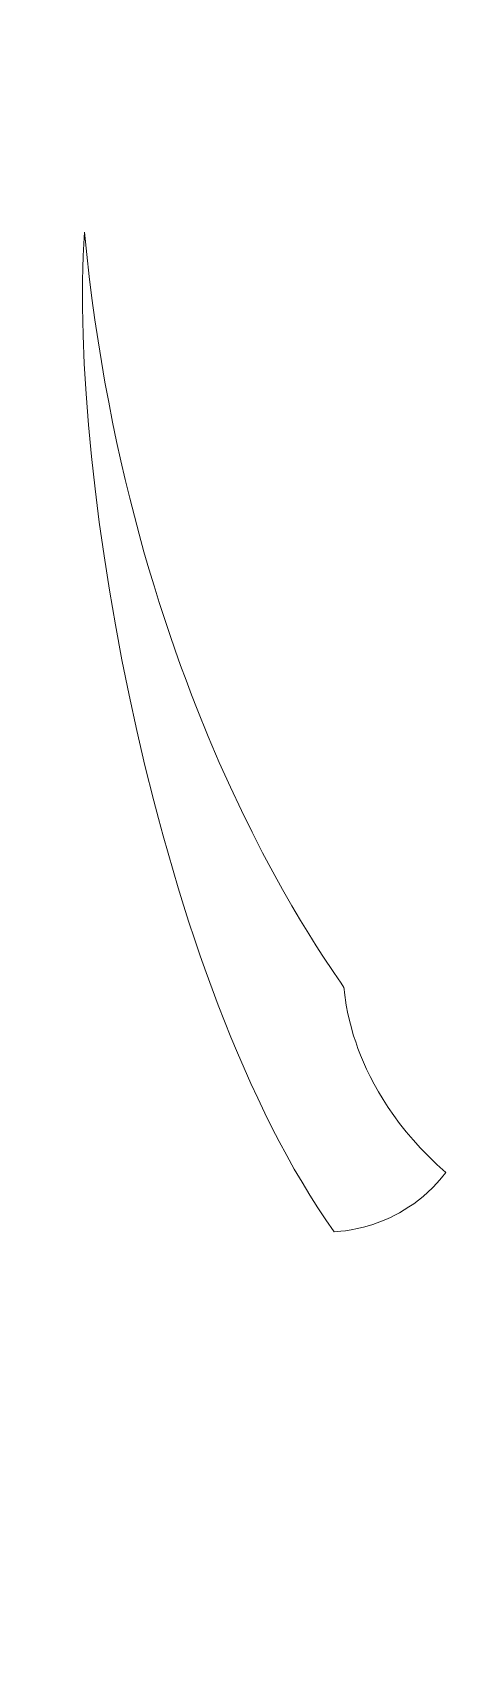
# Model space of a CAD drawing. Header units: millimetres. Extents: x -207 to 189, y -279 to 292.
# Drawn here: x -152.04 to -140.28, y 200.97 to 246.27 of the extents above; entities that cross this region are included whole.
import ezdxf

# ---------------------------------------------------------------- set-up
doc = ezdxf.new("R2010")
doc.units = ezdxf.units.MM
doc.header["$MEASUREMENT"] = 0
doc.layers.add('layer 1', color=7, linetype='Continuous')

msp = doc.modelspace()

# ---------------------------------------------------------------- linework, layer by layer
at = {"layer": 'layer 1', "lineweight": 9}
msp.add_open_spline([(-12.1732, -71.8089), (-12.1732, -71.8089), (-194.0377, -71.8089), (-194.0377, -71.8089), (-194.0377, -71.8089), (-194.0377, -71.8089), (-194.0377, -62.8057), (-194.0377, -62.8057), (-194.0377, -62.8057), (-194.0377, -62.8057), (-188.0357, -62.8057), (-188.0357, -62.8057), (-188.0357, -62.8057), (-188.0357, -62.8057), (-188.0357, -8.7866), (-188.0357, -8.7866), (-188.0357, -8.7866), (-188.0357, -8.7866), (-182.0335, -8.7866), (-182.0335, -8.7866), (-182.0335, -8.7866), (-182.0335, -8.7866), (-182.0335, 57.2368), (-182.0335, 57.2368), (-182.0335, 57.2368), (-182.0335, 57.2368), (-176.0313, 57.2368), (-176.0313, 57.2368), (-176.0313, 57.2368), (-176.0313, 57.2368), (-176.0313, 270.3124), (-176.0313, 270.3124), (-176.0313, 270.3124), (-175.5205, 274.5082), (-172.6642, 278.0508), (-168.6738, 279.445), (-168.6738, 279.445), (-125.8103, 291.5669), (-80.402, 291.5625), (-37.5372, 279.445), (-37.5372, 279.445), (-33.5462, 278.0527), (-30.6926, 274.508), (-30.1796, 270.3124), (-30.1796, 270.3124), (-30.1796, 270.3124), (-30.1796, 57.2368), (-30.1796, 57.2368), (-30.1796, 57.2368), (-30.1796, 57.2368), (-24.1774, 57.2368), (-24.1774, 57.2368), (-24.1774, 57.2368), (-24.1774, 57.2368), (-24.1774, -8.7866), (-24.1774, -8.7866), (-24.1774, -8.7866), (-24.1774, -8.7866), (-18.1754, -8.7866), (-18.1754, -8.7866), (-18.1754, -8.7866), (-18.1754, -8.7866), (-18.1754, -62.8057), (-18.1754, -62.8057), (-18.1754, -62.8057), (-18.1754, -62.8057), (-12.1732, -62.8057), (-12.1732, -62.8057), (-12.1732, -62.8057), (-12.1732, -62.8057), (-12.1732, -71.8089), (-12.1732, -71.8089)], degree=3, knots=[0, 0, 0, 0, 0.0526316, 0.0526316, 0.0526316, 0.0526316, 0.1052632, 0.1052632, 0.1052632, 0.1052632, 0.1578947, 0.1578947, 0.1578947, 0.1578947, 0.2105263, 0.2105263, 0.2105263, 0.2105263, 0.2631579, 0.2631579, 0.2631579, 0.2631579, 0.3157895, 0.3157895, 0.3157895, 0.3157895, 0.3684211, 0.3684211, 0.3684211, 0.3684211, 0.4210526, 0.4210526, 0.4210526, 0.4210526, 0.4736842, 0.4736842, 0.4736842, 0.4736842, 0.5263158, 0.5263158, 0.5263158, 0.5263158, 0.5789474, 0.5789474, 0.5789474, 0.5789474, 0.6315789, 0.6315789, 0.6315789, 0.6315789, 0.6842105, 0.6842105, 0.6842105, 0.6842105, 0.7368421, 0.7368421, 0.7368421, 0.7368421, 0.7894737, 0.7894737, 0.7894737, 0.7894737, 0.8421053, 0.8421053, 0.8421053, 0.8421053, 0.8947368, 0.8947368, 0.8947368, 0.8947368, 1, 1, 1, 1], dxfattribs=at)
at = {"layer": 'layer 1', "color": 5, "lineweight": 9}
msp.add_open_spline([(-143.5996, 212.7323), (-143.5996, 212.7323), (-143.5098, 212.7395), (-143.5098, 212.7395), (-143.5098, 212.7395), (-143.5098, 212.7395), (-143.4111, 212.748), (-143.4111, 212.748), (-143.4111, 212.748), (-143.4111, 212.748), (-143.281, 212.7627), (-143.281, 212.7627), (-143.281, 212.7627), (-143.281, 212.7627), (-143.123, 212.7868), (-143.123, 212.7868), (-143.123, 212.7868), (-143.123, 212.7868), (-142.9399, 212.8225), (-142.9399, 212.8225), (-142.9399, 212.8225), (-142.9399, 212.8225), (-142.7354, 212.8724), (-142.7354, 212.8724), (-142.7354, 212.8724), (-142.7354, 212.8724), (-142.5127, 212.9393), (-142.5127, 212.9393), (-142.5127, 212.9393), (-142.5127, 212.9393), (-142.275, 213.0256), (-142.275, 213.0256), (-142.275, 213.0256), (-142.275, 213.0256), (-142.1517, 213.077), (-142.1517, 213.077), (-142.1517, 213.077), (-142.1517, 213.077), (-142.0258, 213.1342), (-142.0258, 213.1342), (-142.0258, 213.1342), (-142.0258, 213.1342), (-141.8977, 213.1974), (-141.8977, 213.1974), (-141.8977, 213.1974), (-141.8977, 213.1974), (-141.7682, 213.2672), (-141.7682, 213.2672), (-141.7682, 213.2672), (-141.7682, 213.2672), (-141.6371, 213.3436), (-141.6371, 213.3436), (-141.6371, 213.3436), (-141.6371, 213.3436), (-141.5054, 213.4274), (-141.5054, 213.4274), (-141.5054, 213.4274), (-141.5054, 213.4274), (-141.3731, 213.5185), (-141.3731, 213.5185), (-141.3731, 213.5185), (-141.3731, 213.5185), (-141.2409, 213.6173), (-141.2409, 213.6173), (-141.2409, 213.6173), (-141.2409, 213.6173), (-141.109, 213.7243), (-141.109, 213.7243), (-141.109, 213.7243), (-141.109, 213.7243), (-140.9779, 213.8398), (-140.9779, 213.8398), (-140.9779, 213.8398), (-140.9779, 213.8398), (-140.848, 213.964), (-140.848, 213.964), (-140.848, 213.964), (-140.848, 213.964), (-140.7196, 214.0972), (-140.7196, 214.0972), (-140.7196, 214.0972), (-140.7196, 214.0972), (-140.5934, 214.2398), (-140.5934, 214.2398), (-140.5934, 214.2398), (-140.5934, 214.2398), (-140.4696, 214.3921), (-140.4696, 214.3921), (-140.4696, 214.3921), (-140.4696, 214.3921), (-140.7228, 214.6185), (-140.7228, 214.6185), (-140.7228, 214.6185), (-140.7228, 214.6185), (-140.9604, 214.8462), (-140.9604, 214.8462), (-140.9604, 214.8462), (-140.9604, 214.8462), (-141.1828, 215.0743), (-141.1828, 215.0743), (-141.1828, 215.0743), (-141.1828, 215.0743), (-141.3907, 215.3029), (-141.3907, 215.3029), (-141.3907, 215.3029), (-141.3907, 215.3029), (-141.5847, 215.5311), (-141.5847, 215.5311), (-141.5847, 215.5311), (-141.5847, 215.5311), (-141.7649, 215.7581), (-141.7649, 215.7581), (-141.7649, 215.7581), (-141.7649, 215.7581), (-141.9323, 215.9838), (-141.9323, 215.9838), (-141.9323, 215.9838), (-141.9323, 215.9838), (-142.0869, 216.2076), (-142.0869, 216.2076), (-142.0869, 216.2076), (-142.0869, 216.2076), (-142.2295, 216.4287), (-142.2295, 216.4287), (-142.2295, 216.4287), (-142.2295, 216.4287), (-142.3606, 216.6468), (-142.3606, 216.6468), (-142.3606, 216.6468), (-142.3606, 216.6468), (-142.4804, 216.8612), (-142.4804, 216.8612), (-142.4804, 216.8612), (-142.4804, 216.8612), (-142.5899, 217.0714), (-142.5899, 217.0714), (-142.5899, 217.0714), (-142.5899, 217.0714), (-142.6891, 217.2769), (-142.6891, 217.2769), (-142.6891, 217.2769), (-142.6891, 217.2769), (-142.779, 217.4772), (-142.779, 217.4772), (-142.779, 217.4772), (-142.779, 217.4772), (-142.8596, 217.6715), (-142.8596, 217.6715), (-142.8596, 217.6715), (-142.8596, 217.6715), (-142.9317, 217.8596), (-142.9317, 217.8596), (-142.9317, 217.8596), (-142.9317, 217.8596), (-142.9957, 218.0407), (-142.9957, 218.0407), (-142.9957, 218.0407), (-142.9957, 218.0407), (-143.052, 218.2145), (-143.052, 218.2145), (-143.052, 218.2145), (-143.052, 218.2145), (-143.1442, 218.5374), (-143.1442, 218.5374), (-143.1442, 218.5374), (-143.1442, 218.5374), (-143.2118, 218.8241), (-143.2118, 218.8241), (-143.2118, 218.8241), (-143.2118, 218.8241), (-143.2594, 219.0703), (-143.2594, 219.0703), (-143.2594, 219.0703), (-143.2594, 219.0703), (-143.3095, 219.423), (-143.3095, 219.423), (-143.3095, 219.423), (-143.3095, 219.423), (-143.32, 219.5213), (-143.32, 219.5213), (-143.32, 219.5213), (-143.32, 219.5213), (-143.3261, 219.5614), (-143.3261, 219.5614), (-143.3261, 219.5614), (-143.3261, 219.5614), (-143.4054, 219.6858), (-143.4054, 219.6858), (-143.4054, 219.6858), (-143.4054, 219.6858), (-143.6061, 219.9788), (-143.6061, 219.9788), (-143.6061, 219.9788), (-143.6061, 219.9788), (-143.9128, 220.4382), (-143.9128, 220.4382), (-143.9128, 220.4382), (-143.9128, 220.4382), (-144.1011, 220.7297), (-144.1011, 220.7297), (-144.1011, 220.7297), (-144.1011, 220.7297), (-144.3101, 221.0622), (-144.3101, 221.0622), (-144.3101, 221.0622), (-144.3101, 221.0622), (-144.5381, 221.4352), (-144.5381, 221.4352), (-144.5381, 221.4352), (-144.5381, 221.4352), (-144.7829, 221.8488), (-144.7829, 221.8488), (-144.7829, 221.8488), (-144.7829, 221.8488), (-145.0428, 222.3025), (-145.0428, 222.3025), (-145.0428, 222.3025), (-145.0428, 222.3025), (-145.3159, 222.7961), (-145.3159, 222.7961), (-145.3159, 222.7961), (-145.3159, 222.7961), (-145.6001, 223.3293), (-145.6001, 223.3293), (-145.6001, 223.3293), (-145.6001, 223.3293), (-145.8937, 223.9021), (-145.8937, 223.9021), (-145.8937, 223.9021), (-145.8937, 223.9021), (-146.1945, 224.5142), (-146.1945, 224.5142), (-146.1945, 224.5142), (-146.1945, 224.5142), (-146.5008, 225.1651), (-146.5008, 225.1651), (-146.5008, 225.1651), (-146.5008, 225.1651), (-146.8106, 225.8549), (-146.8106, 225.8549), (-146.8106, 225.8549), (-146.8106, 225.8549), (-147.1221, 226.583), (-147.1221, 226.583), (-147.1221, 226.583), (-147.1221, 226.583), (-147.4334, 227.3493), (-147.4334, 227.3493), (-147.4334, 227.3493), (-147.4334, 227.3493), (-147.5882, 227.7468), (-147.5882, 227.7468), (-147.5882, 227.7468), (-147.5882, 227.7468), (-147.7425, 228.1539), (-147.7425, 228.1539), (-147.7425, 228.1539), (-147.7425, 228.1539), (-147.8955, 228.5701), (-147.8955, 228.5701), (-147.8955, 228.5701), (-147.8955, 228.5701), (-148.0473, 228.9961), (-148.0473, 228.9961), (-148.0473, 228.9961), (-148.0473, 228.9961), (-148.1977, 229.4313), (-148.1977, 229.4313), (-148.1977, 229.4313), (-148.1977, 229.4313), (-148.3462, 229.8758), (-148.3462, 229.8758), (-148.3462, 229.8758), (-148.3462, 229.8758), (-148.4928, 230.3297), (-148.4928, 230.3297), (-148.4928, 230.3297), (-148.4928, 230.3297), (-148.6372, 230.7928), (-148.6372, 230.7928), (-148.6372, 230.7928), (-148.6372, 230.7928), (-148.779, 231.2652), (-148.779, 231.2652), (-148.779, 231.2652), (-148.779, 231.2652), (-148.9184, 231.7468), (-148.9184, 231.7468), (-148.9184, 231.7468), (-148.9184, 231.7468), (-149.0546, 232.2377), (-149.0546, 232.2377), (-149.0546, 232.2377), (-149.0546, 232.2377), (-149.1876, 232.7377), (-149.1876, 232.7377), (-149.1876, 232.7377), (-149.1876, 232.7377), (-149.3174, 233.2468), (-149.3174, 233.2468), (-149.3174, 233.2468), (-149.3174, 233.2468), (-149.4433, 233.7651), (-149.4433, 233.7651), (-149.4433, 233.7651), (-149.4433, 233.7651), (-149.5655, 234.2924), (-149.5655, 234.2924), (-149.5655, 234.2924), (-149.5655, 234.2924), (-149.6834, 234.8288), (-149.6834, 234.8288), (-149.6834, 234.8288), (-149.6834, 234.8288), (-149.7971, 235.3742), (-149.7971, 235.3742), (-149.7971, 235.3742), (-149.7971, 235.3742), (-149.906, 235.9286), (-149.906, 235.9286), (-149.906, 235.9286), (-149.906, 235.9286), (-150.0102, 236.4918), (-150.0102, 236.4918), (-150.0102, 236.4918), (-150.0102, 236.4918), (-150.1092, 237.0642), (-150.1092, 237.0642), (-150.1092, 237.0642), (-150.1092, 237.0642), (-150.203, 237.6454), (-150.203, 237.6454), (-150.203, 237.6454), (-150.203, 237.6454), (-150.2911, 238.2353), (-150.2911, 238.2353), (-150.2911, 238.2353), (-150.2911, 238.2353), (-150.3735, 238.8343), (-150.3735, 238.8343), (-150.3735, 238.8343), (-150.3735, 238.8343), (-150.4497, 239.442), (-150.4497, 239.442), (-150.4497, 239.442), (-150.4497, 239.442), (-150.5199, 240.0585), (-150.5199, 240.0585), (-150.5199, 240.0585), (-150.5199, 240.0585), (-150.5833, 240.6837), (-150.5833, 240.6837), (-150.5833, 240.6837), (-150.5833, 240.6837), (-150.6034, 240.358), (-150.6034, 240.358), (-150.6034, 240.358), (-150.6034, 240.358), (-150.619, 240.022), (-150.619, 240.022), (-150.619, 240.022), (-150.619, 240.022), (-150.6303, 239.6759), (-150.6303, 239.6759), (-150.6303, 239.6759), (-150.6303, 239.6759), (-150.6374, 239.3201), (-150.6374, 239.3201), (-150.6374, 239.3201), (-150.6374, 239.3201), (-150.6401, 238.9549), (-150.6401, 238.9549), (-150.6401, 238.9549), (-150.6401, 238.9549), (-150.6384, 238.5805), (-150.6384, 238.5805), (-150.6384, 238.5805), (-150.6384, 238.5805), (-150.6221, 237.8059), (-150.6221, 237.8059), (-150.6221, 237.8059), (-150.6221, 237.8059), (-150.5889, 236.9991), (-150.5889, 236.9991), (-150.5889, 236.9991), (-150.5889, 236.9991), (-150.5384, 236.1626), (-150.5384, 236.1626), (-150.5384, 236.1626), (-150.5384, 236.1626), (-150.4711, 235.2991), (-150.4711, 235.2991), (-150.4711, 235.2991), (-150.4711, 235.2991), (-150.387, 234.4112), (-150.387, 234.4112), (-150.387, 234.4112), (-150.387, 234.4112), (-150.2863, 233.5017), (-150.2863, 233.5017), (-150.2863, 233.5017), (-150.2863, 233.5017), (-150.169, 232.5733), (-150.169, 232.5733), (-150.169, 232.5733), (-150.169, 232.5733), (-150.035, 231.6287), (-150.035, 231.6287), (-150.035, 231.6287), (-150.035, 231.6287), (-149.8848, 230.6703), (-149.8848, 230.6703), (-149.8848, 230.6703), (-149.8848, 230.6703), (-149.7182, 229.7008), (-149.7182, 229.7008), (-149.7182, 229.7008), (-149.7182, 229.7008), (-149.5355, 228.723), (-149.5355, 228.723), (-149.5355, 228.723), (-149.5355, 228.723), (-149.3367, 227.7396), (-149.3367, 227.7396), (-149.3367, 227.7396), (-149.3367, 227.7396), (-149.1219, 226.7531), (-149.1219, 226.7531), (-149.1219, 226.7531), (-149.1219, 226.7531), (-148.8912, 225.7664), (-148.8912, 225.7664), (-148.8912, 225.7664), (-148.8912, 225.7664), (-148.6449, 224.7818), (-148.6449, 224.7818), (-148.6449, 224.7818), (-148.6449, 224.7818), (-148.5157, 224.2912), (-148.5157, 224.2912), (-148.5157, 224.2912), (-148.5157, 224.2912), (-148.3827, 223.8023), (-148.3827, 223.8023), (-148.3827, 223.8023), (-148.3827, 223.8023), (-148.2458, 223.3152), (-148.2458, 223.3152), (-148.2458, 223.3152), (-148.2458, 223.3152), (-148.1052, 222.8303), (-148.1052, 222.8303), (-148.1052, 222.8303), (-148.1052, 222.8303), (-147.9605, 222.3482), (-147.9605, 222.3482), (-147.9605, 222.3482), (-147.9605, 222.3482), (-147.8122, 221.8687), (-147.8122, 221.8687), (-147.8122, 221.8687), (-147.8122, 221.8687), (-147.6599, 221.3926), (-147.6599, 221.3926), (-147.6599, 221.3926), (-147.6599, 221.3926), (-147.5038, 220.9202), (-147.5038, 220.9202), (-147.5038, 220.9202), (-147.5038, 220.9202), (-147.3438, 220.4516), (-147.3438, 220.4516), (-147.3438, 220.4516), (-147.3438, 220.4516), (-147.1802, 219.9872), (-147.1802, 219.9872), (-147.1802, 219.9872), (-147.1802, 219.9872), (-147.0126, 219.5274), (-147.0126, 219.5274), (-147.0126, 219.5274), (-147.0126, 219.5274), (-146.8414, 219.0724), (-146.8414, 219.0724), (-146.8414, 219.0724), (-146.8414, 219.0724), (-146.6663, 218.6227), (-146.6663, 218.6227), (-146.6663, 218.6227), (-146.6663, 218.6227), (-146.4876, 218.1785), (-146.4876, 218.1785), (-146.4876, 218.1785), (-146.4876, 218.1785), (-146.3051, 217.7403), (-146.3051, 217.7403), (-146.3051, 217.7403), (-146.3051, 217.7403), (-146.119, 217.3084), (-146.119, 217.3084), (-146.119, 217.3084), (-146.119, 217.3084), (-145.929, 216.883), (-145.929, 216.883), (-145.929, 216.883), (-145.929, 216.883), (-145.7354, 216.4645), (-145.7354, 216.4645), (-145.7354, 216.4645), (-145.7354, 216.4645), (-145.5382, 216.0532), (-145.5382, 216.0532), (-145.5382, 216.0532), (-145.5382, 216.0532), (-145.3373, 215.6496), (-145.3373, 215.6496), (-145.3373, 215.6496), (-145.3373, 215.6496), (-145.1327, 215.2538), (-145.1327, 215.2538), (-145.1327, 215.2538), (-145.1327, 215.2538), (-144.9245, 214.8662), (-144.9245, 214.8662), (-144.9245, 214.8662), (-144.9245, 214.8662), (-144.7126, 214.4872), (-144.7126, 214.4872), (-144.7126, 214.4872), (-144.7126, 214.4872), (-144.4972, 214.1171), (-144.4972, 214.1171), (-144.4972, 214.1171), (-144.4972, 214.1171), (-144.2782, 213.7563), (-144.2782, 213.7563), (-144.2782, 213.7563), (-144.2782, 213.7563), (-144.0556, 213.405), (-144.0556, 213.405), (-144.0556, 213.405), (-144.0556, 213.405), (-143.8293, 213.0635), (-143.8293, 213.0635), (-143.8293, 213.0635), (-143.8293, 213.0635), (-143.5996, 212.7323), (-143.5996, 212.7323)], degree=3, knots=[0, 0, 0, 0, 0.0072464, 0.0072464, 0.0072464, 0.0072464, 0.0144928, 0.0144928, 0.0144928, 0.0144928, 0.0217391, 0.0217391, 0.0217391, 0.0217391, 0.0289855, 0.0289855, 0.0289855, 0.0289855, 0.0362319, 0.0362319, 0.0362319, 0.0362319, 0.0434783, 0.0434783, 0.0434783, 0.0434783, 0.0507246, 0.0507246, 0.0507246, 0.0507246, 0.057971, 0.057971, 0.057971, 0.057971, 0.0652174, 0.0652174, 0.0652174, 0.0652174, 0.0724638, 0.0724638, 0.0724638, 0.0724638, 0.0797101, 0.0797101, 0.0797101, 0.0797101, 0.0869565, 0.0869565, 0.0869565, 0.0869565, 0.0942029, 0.0942029, 0.0942029, 0.0942029, 0.1014493, 0.1014493, 0.1014493, 0.1014493, 0.1086957, 0.1086957, 0.1086957, 0.1086957, 0.115942, 0.115942, 0.115942, 0.115942, 0.1231884, 0.1231884, 0.1231884, 0.1231884, 0.1304348, 0.1304348, 0.1304348, 0.1304348, 0.1376812, 0.1376812, 0.1376812, 0.1376812, 0.1449275, 0.1449275, 0.1449275, 0.1449275, 0.1521739, 0.1521739, 0.1521739, 0.1521739, 0.1594203, 0.1594203, 0.1594203, 0.1594203, 0.1666667, 0.1666667, 0.1666667, 0.1666667, 0.173913, 0.173913, 0.173913, 0.173913, 0.1811594, 0.1811594, 0.1811594, 0.1811594, 0.1884058, 0.1884058, 0.1884058, 0.1884058, 0.1956522, 0.1956522, 0.1956522, 0.1956522, 0.2028986, 0.2028986, 0.2028986, 0.2028986, 0.2101449, 0.2101449, 0.2101449, 0.2101449, 0.2173913, 0.2173913, 0.2173913, 0.2173913, 0.2246377, 0.2246377, 0.2246377, 0.2246377, 0.2318841, 0.2318841, 0.2318841, 0.2318841, 0.2391304, 0.2391304, 0.2391304, 0.2391304, 0.2463768, 0.2463768, 0.2463768, 0.2463768, 0.2536232, 0.2536232, 0.2536232, 0.2536232, 0.2608696, 0.2608696, 0.2608696, 0.2608696, 0.2681159, 0.2681159, 0.2681159, 0.2681159, 0.2753623, 0.2753623, 0.2753623, 0.2753623, 0.2826087, 0.2826087, 0.2826087, 0.2826087, 0.2898551, 0.2898551, 0.2898551, 0.2898551, 0.2971014, 0.2971014, 0.2971014, 0.2971014, 0.3043478, 0.3043478, 0.3043478, 0.3043478, 0.3115942, 0.3115942, 0.3115942, 0.3115942, 0.3188406, 0.3188406, 0.3188406, 0.3188406, 0.326087, 0.326087, 0.326087, 0.326087, 0.3333333, 0.3333333, 0.3333333, 0.3333333, 0.3405797, 0.3405797, 0.3405797, 0.3405797, 0.3478261, 0.3478261, 0.3478261, 0.3478261, 0.3550725, 0.3550725, 0.3550725, 0.3550725, 0.3623188, 0.3623188, 0.3623188, 0.3623188, 0.3695652, 0.3695652, 0.3695652, 0.3695652, 0.3768116, 0.3768116, 0.3768116, 0.3768116, 0.384058, 0.384058, 0.384058, 0.384058, 0.3913043, 0.3913043, 0.3913043, 0.3913043, 0.3985507, 0.3985507, 0.3985507, 0.3985507, 0.4057971, 0.4057971, 0.4057971, 0.4057971, 0.4130435, 0.4130435, 0.4130435, 0.4130435, 0.4202899, 0.4202899, 0.4202899, 0.4202899, 0.4275362, 0.4275362, 0.4275362, 0.4275362, 0.4347826, 0.4347826, 0.4347826, 0.4347826, 0.442029, 0.442029, 0.442029, 0.442029, 0.4492754, 0.4492754, 0.4492754, 0.4492754, 0.4565217, 0.4565217, 0.4565217, 0.4565217, 0.4637681, 0.4637681, 0.4637681, 0.4637681, 0.4710145, 0.4710145, 0.4710145, 0.4710145, 0.4782609, 0.4782609, 0.4782609, 0.4782609, 0.4855072, 0.4855072, 0.4855072, 0.4855072, 0.4927536, 0.4927536, 0.4927536, 0.4927536, 0.5, 0.5, 0.5, 0.5, 0.5072464, 0.5072464, 0.5072464, 0.5072464, 0.5144928, 0.5144928, 0.5144928, 0.5144928, 0.5217391, 0.5217391, 0.5217391, 0.5217391, 0.5289855, 0.5289855, 0.5289855, 0.5289855, 0.5362319, 0.5362319, 0.5362319, 0.5362319, 0.5434783, 0.5434783, 0.5434783, 0.5434783, 0.5507246, 0.5507246, 0.5507246, 0.5507246, 0.557971, 0.557971, 0.557971, 0.557971, 0.5652174, 0.5652174, 0.5652174, 0.5652174, 0.5724638, 0.5724638, 0.5724638, 0.5724638, 0.5797101, 0.5797101, 0.5797101, 0.5797101, 0.5869565, 0.5869565, 0.5869565, 0.5869565, 0.5942029, 0.5942029, 0.5942029, 0.5942029, 0.6014493, 0.6014493, 0.6014493, 0.6014493, 0.6086957, 0.6086957, 0.6086957, 0.6086957, 0.615942, 0.615942, 0.615942, 0.615942, 0.6231884, 0.6231884, 0.6231884, 0.6231884, 0.6304348, 0.6304348, 0.6304348, 0.6304348, 0.6376812, 0.6376812, 0.6376812, 0.6376812, 0.6449275, 0.6449275, 0.6449275, 0.6449275, 0.6521739, 0.6521739, 0.6521739, 0.6521739, 0.6594203, 0.6594203, 0.6594203, 0.6594203, 0.6666667, 0.6666667, 0.6666667, 0.6666667, 0.673913, 0.673913, 0.673913, 0.673913, 0.6811594, 0.6811594, 0.6811594, 0.6811594, 0.6884058, 0.6884058, 0.6884058, 0.6884058, 0.6956522, 0.6956522, 0.6956522, 0.6956522, 0.7028986, 0.7028986, 0.7028986, 0.7028986, 0.7101449, 0.7101449, 0.7101449, 0.7101449, 0.7173913, 0.7173913, 0.7173913, 0.7173913, 0.7246377, 0.7246377, 0.7246377, 0.7246377, 0.7318841, 0.7318841, 0.7318841, 0.7318841, 0.7391304, 0.7391304, 0.7391304, 0.7391304, 0.7463768, 0.7463768, 0.7463768, 0.7463768, 0.7536232, 0.7536232, 0.7536232, 0.7536232, 0.7608696, 0.7608696, 0.7608696, 0.7608696, 0.7681159, 0.7681159, 0.7681159, 0.7681159, 0.7753623, 0.7753623, 0.7753623, 0.7753623, 0.7826087, 0.7826087, 0.7826087, 0.7826087, 0.7898551, 0.7898551, 0.7898551, 0.7898551, 0.7971014, 0.7971014, 0.7971014, 0.7971014, 0.8043478, 0.8043478, 0.8043478, 0.8043478, 0.8115942, 0.8115942, 0.8115942, 0.8115942, 0.8188406, 0.8188406, 0.8188406, 0.8188406, 0.826087, 0.826087, 0.826087, 0.826087, 0.8333333, 0.8333333, 0.8333333, 0.8333333, 0.8405797, 0.8405797, 0.8405797, 0.8405797, 0.8478261, 0.8478261, 0.8478261, 0.8478261, 0.8550725, 0.8550725, 0.8550725, 0.8550725, 0.8623188, 0.8623188, 0.8623188, 0.8623188, 0.8695652, 0.8695652, 0.8695652, 0.8695652, 0.8768116, 0.8768116, 0.8768116, 0.8768116, 0.884058, 0.884058, 0.884058, 0.884058, 0.8913043, 0.8913043, 0.8913043, 0.8913043, 0.8985507, 0.8985507, 0.8985507, 0.8985507, 0.9057971, 0.9057971, 0.9057971, 0.9057971, 0.9130435, 0.9130435, 0.9130435, 0.9130435, 0.9202899, 0.9202899, 0.9202899, 0.9202899, 0.9275362, 0.9275362, 0.9275362, 0.9275362, 0.9347826, 0.9347826, 0.9347826, 0.9347826, 0.942029, 0.942029, 0.942029, 0.942029, 0.9492754, 0.9492754, 0.9492754, 0.9492754, 0.9565217, 0.9565217, 0.9565217, 0.9565217, 0.9637681, 0.9637681, 0.9637681, 0.9637681, 0.9710145, 0.9710145, 0.9710145, 0.9710145, 0.9782609, 0.9782609, 0.9782609, 0.9782609, 0.9855072, 0.9855072, 0.9855072, 0.9855072, 1, 1, 1, 1], dxfattribs=at)

doc.saveas('drawing.dxf')
